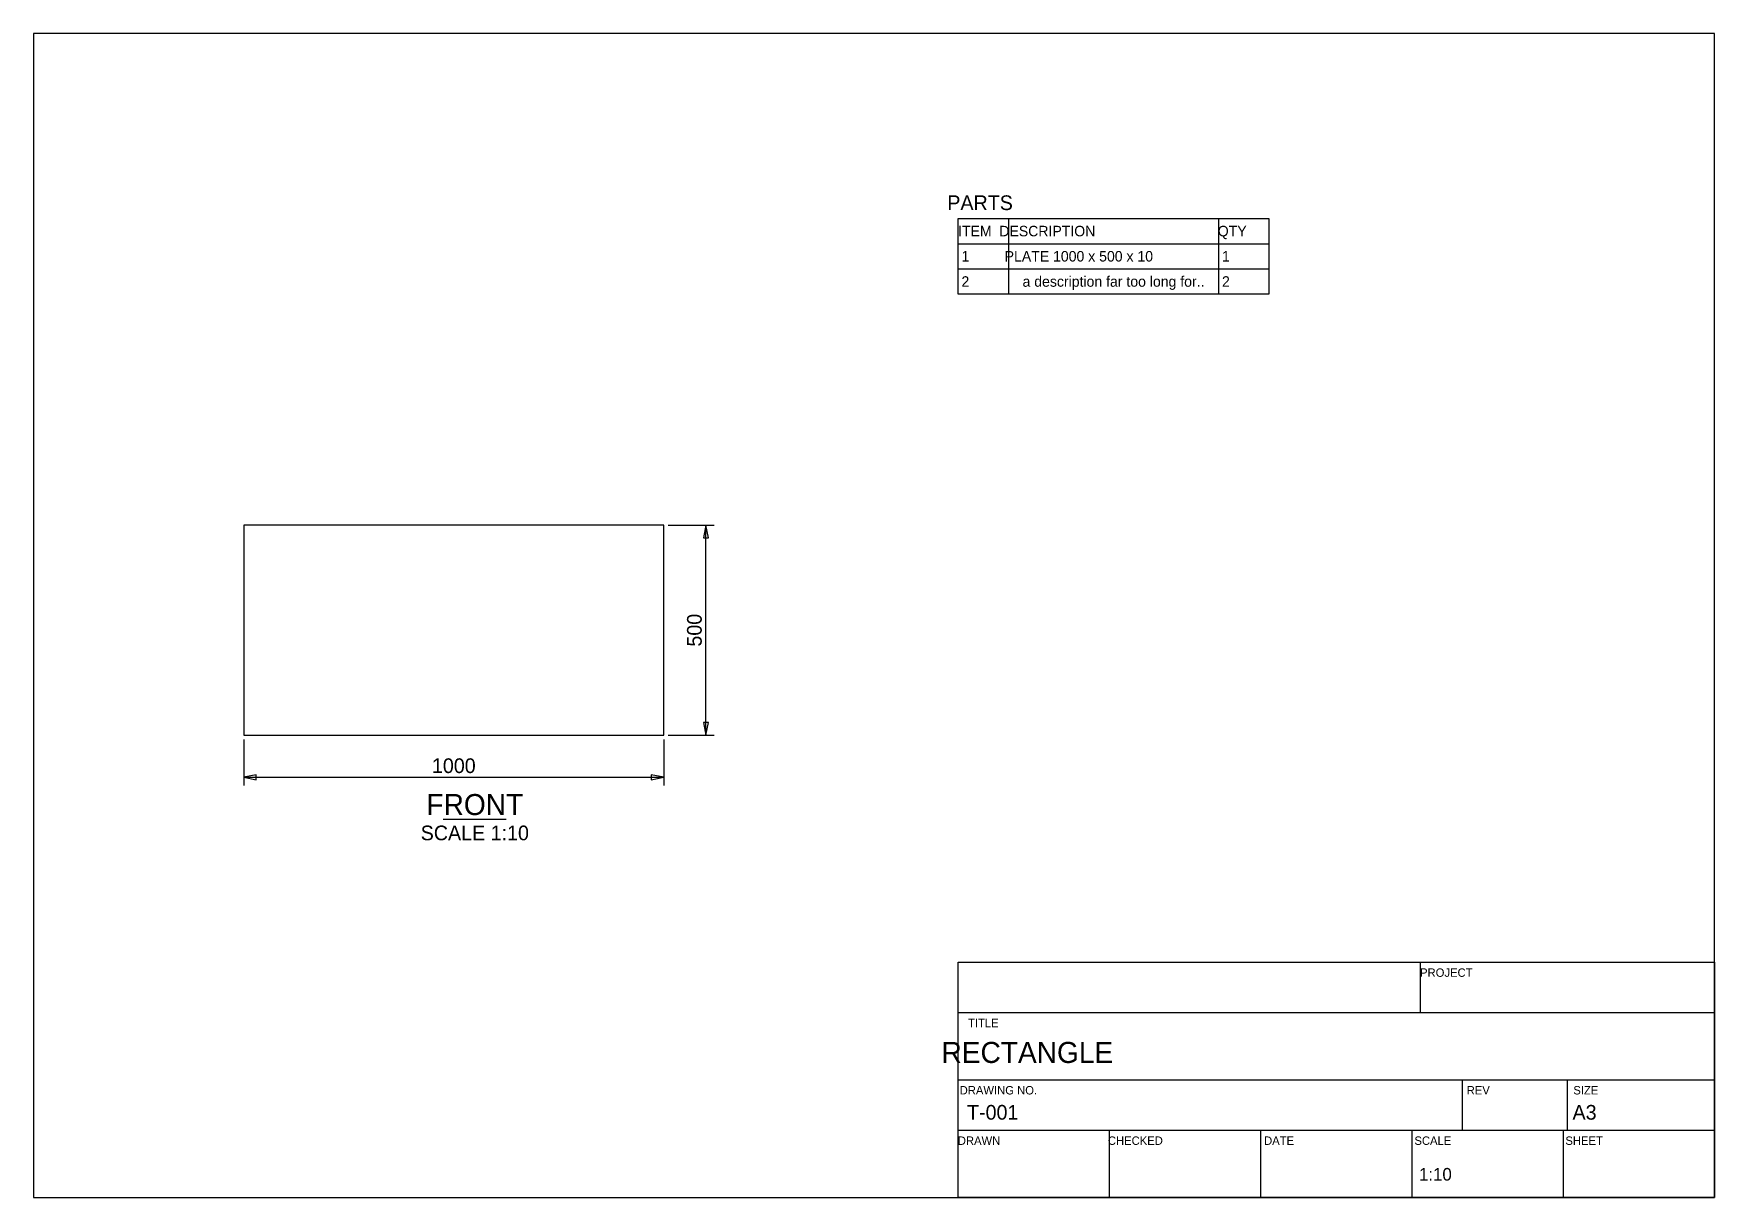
# Model space of a CAD drawing. Header units: millimetres. Extents: x 10 to 410, y 10 to 287.
import ezdxf
from ezdxf.enums import TextEntityAlignment as Align

# ---------------------------------------------------------------- set-up
doc = ezdxf.new("R2010")
doc.units = ezdxf.units.MM
for name, color, linetype in [('DIM', 5, 'Continuous'), ('OUTLINE', 7, 'Continuous'), ('TEXT', 7, 'Continuous'), ('TITLE', 7, 'Continuous')]:
    doc.layers.add(name, color=color, linetype=linetype)

msp = doc.modelspace()

# ---------------------------------------------------------------- linework, layer by layer
at = {"layer": 'DIM'}
for p, q in [((161, 170), (172, 170)), ((170, 120), (170, 170)), ((161, 120), (172, 120)), ((60, 119), (60, 108)), ((160, 119), (160, 108)), ((60, 110), (160, 110))]:
    msp.add_line(p, q, dxfattribs=at)
at = {"layer": 'DIM', "flags": 128}
for points in [[(170, 170), (169.4, 167), (170.6, 167), (170, 170)], [(170, 120), (170.6, 123), (169.4, 123), (170, 120)], [(60, 110), (63, 109.4), (63, 110.6), (60, 110)], [(160, 110), (157, 110.6), (157, 109.4), (160, 110)]]:
    msp.add_lwpolyline(points, dxfattribs=at)
at = {"layer": 'OUTLINE'}
for p, q in [((160, 170), (60, 170)), ((60, 170), (60, 120)), ((160, 120), (160, 170)), ((60, 120), (160, 120))]:
    msp.add_line(p, q, dxfattribs=at)
at = {"layer": 'TEXT'}
msp.add_line((107.5, 100), (122.5, 100), dxfattribs=at)
at = {"layer": 'TITLE'}
for p, q in [((242, 243), (242, 225)), ((292, 243), (292, 225)), ((230, 237), (304, 237)), ((230, 231), (304, 231)), ((340, 66), (340, 54)), ((230, 54), (410, 54)), ((230, 38), (410, 38)), ((350, 38), (350, 26)), ((375, 38), (375, 26)), ((230, 26), (410, 26)), ((266, 26), (266, 10)), ((302, 26), (302, 10)), ((338, 26), (338, 10)), ((374, 26), (374, 10))]:
    msp.add_line(p, q, dxfattribs=at)
at = {"layer": 'TITLE', "flags": 128}
for points in [[(10, 10), (410, 10), (410, 287), (10, 287), (10, 10)], [(230, 243), (304, 243), (304, 225), (230, 225), (230, 243)], [(230, 66), (410, 66), (410, 10), (230, 10), (230, 66)]]:
    msp.add_lwpolyline(points, dxfattribs=at)

# ---------------------------------------------------------------- texts
at = {"layer": 'TEXT'}
for s, height, p in [('PARTS', 3.5, (235.25, 245)), ('ITEM', 2.5, (234, 238.75)), ('DESCRIPTION', 2.5, (251.25, 238.75)), ('QTY', 2.5, (295.25, 238.75)), ('1', 2.5, (231.75, 232.75)), ('PLATE 1000 x 500 x 10', 2.5, (258.75, 232.75)), ('1', 2.5, (293.75, 232.75)), ('2', 2.5, (231.75, 226.75)), ('a description far too long for..', 2.5, (267, 226.75)), ('2', 2.5, (293.75, 226.75)), ('1000', 3.5, (110, 111)), ('FRONT', 5, (115, 101)), ('SCALE 1:10', 3.5, (115, 95))]:
    msp.add_text(s, height=height, dxfattribs=at).set_placement(p, align=Align.CENTER)
msp.add_text('500', height=3.5, rotation=90, dxfattribs=at).set_placement((169, 145), align=Align.CENTER)
at = {"layer": 'TITLE'}
for s, height, p in [('PROJECT', 2, (346.2, 62.5)), ('TITLE', 2, (236, 50.5)), ('RECTANGLE', 5, (246.5, 42)), ('DRAWING NO.', 2, (239.6, 34.5)), ('REV', 2, (353.8, 34.5)), ('SIZE', 2, (379.4, 34.5)), ('T-001', 3.5, (238.25, 28.5)), ('A3', 3.5, (379.1, 28.5)), ('DRAWN', 2, (235, 22.5)), ('CHECKED', 2, (272.2, 22.5)), ('DATE', 2, (306.4, 22.5)), ('SCALE', 2, (343, 22.5)), ('SHEET', 2, (379, 22.5)), ('1:10', 3, (343.6, 14))]:
    msp.add_text(s, height=height, dxfattribs=at).set_placement(p, align=Align.CENTER)

doc.saveas('drawing.dxf')
